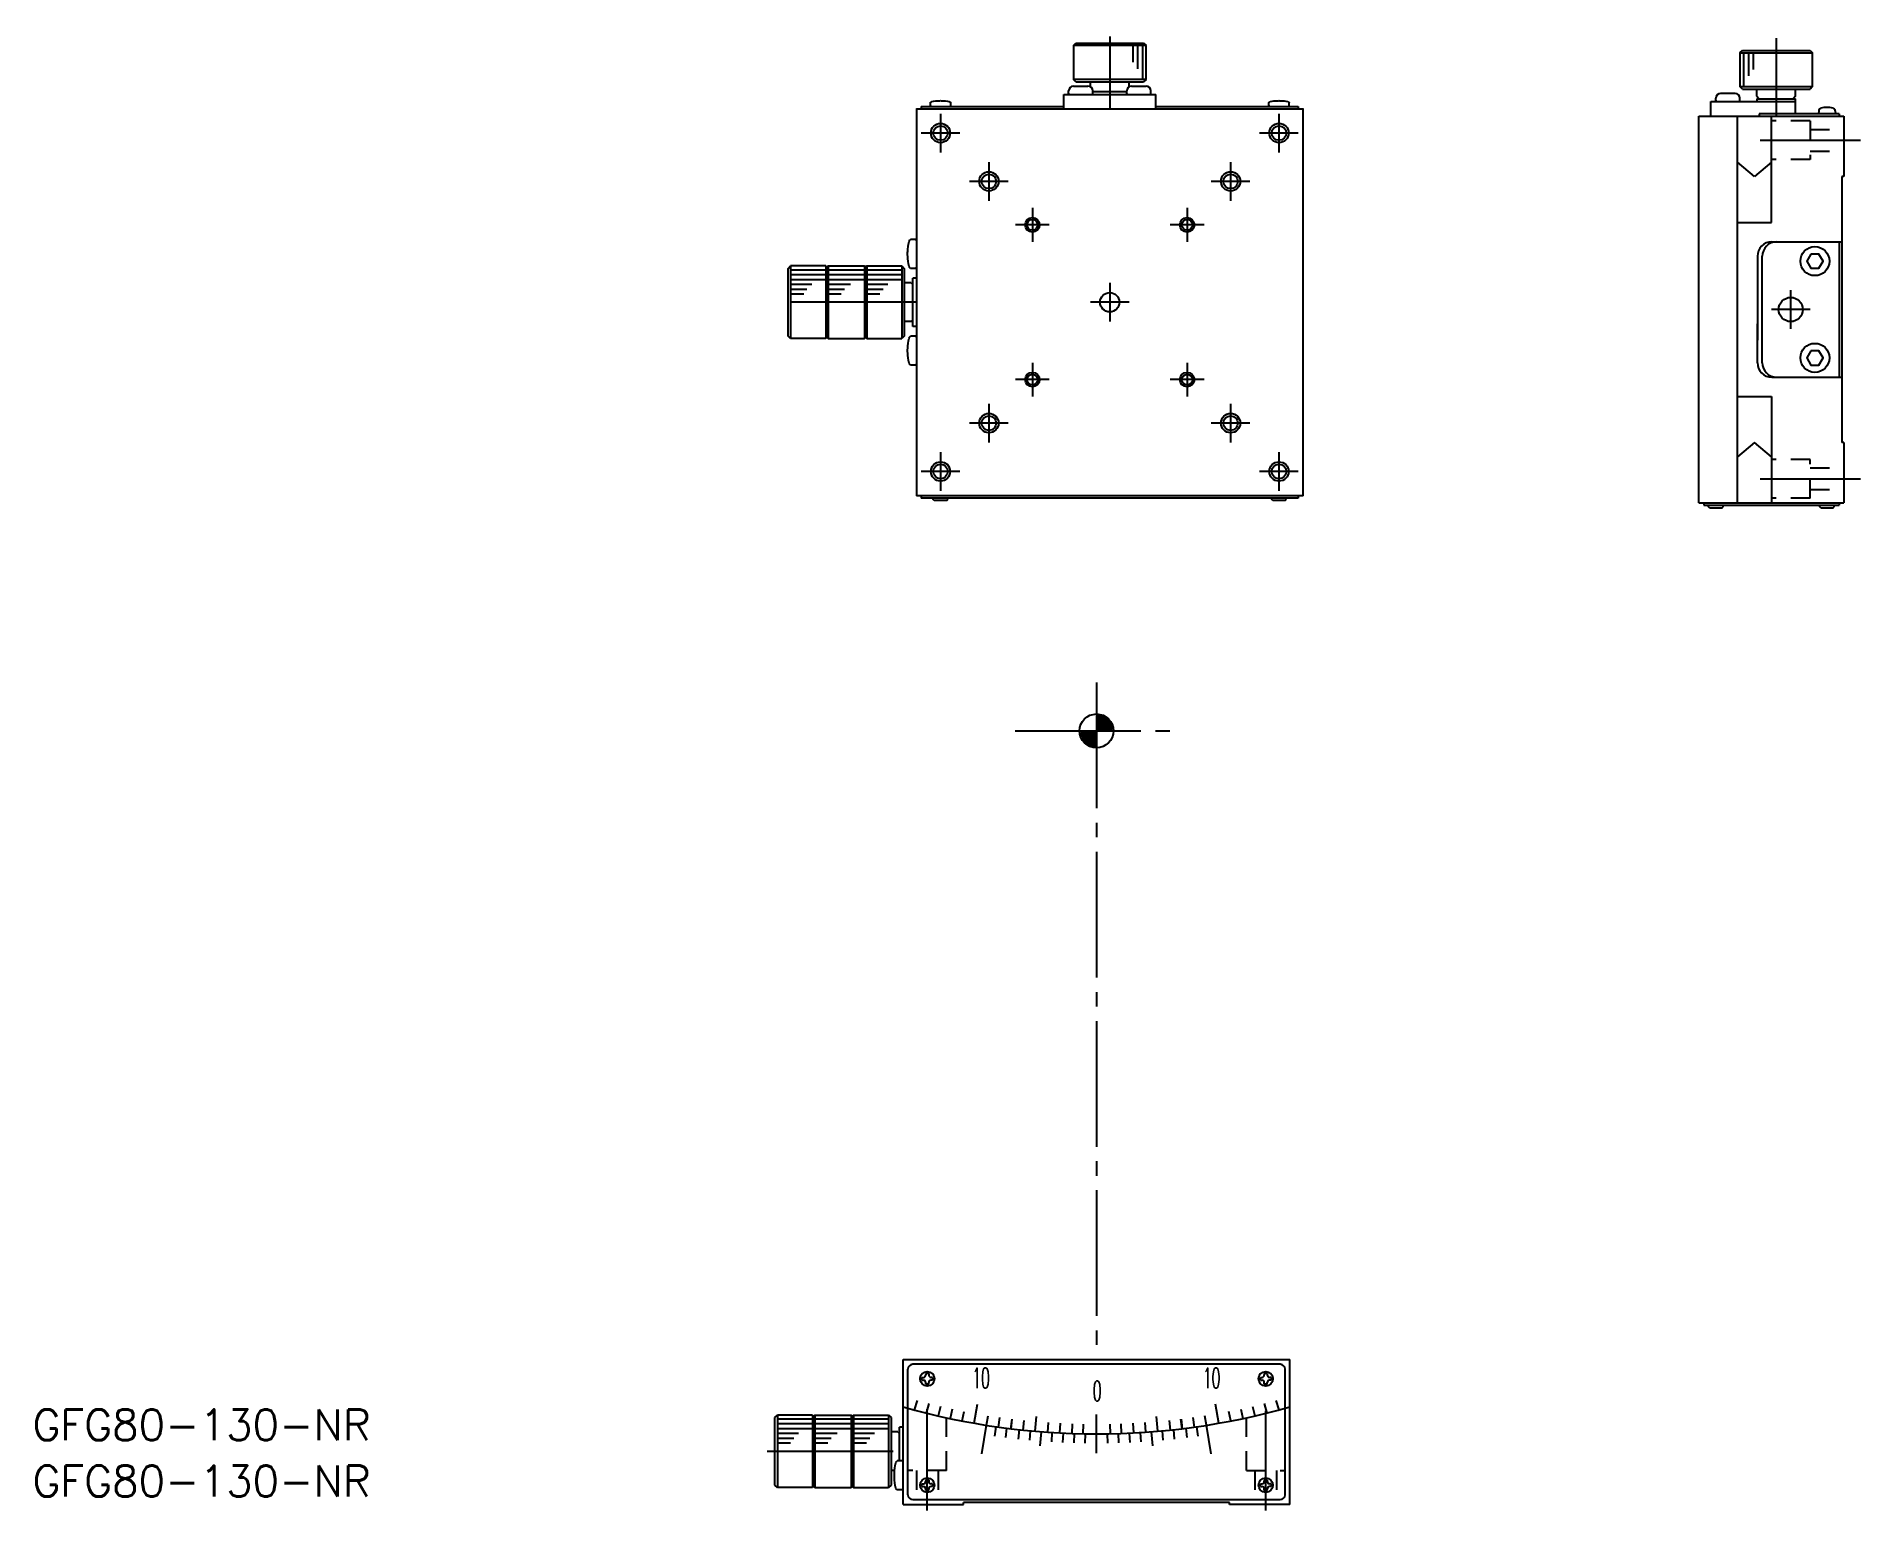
# Model space of a CAD drawing. Extents: x -25 to 164, y 114 to 267.
import ezdxf
from ezdxf.enums import TextEntityAlignment as Align

# ---------------------------------------------------------------- set-up
doc = ezdxf.new("R2010")
doc.units = 0
for name, pattern in [('CENTER', [17.5, 13, -1.5, 1.5, -1.5]), ('DASHED', [3.5, 2, -1.5]), ('DOT', [0.5, 0.25, -0.25])]:
    doc.linetypes.add(name, pattern=pattern)
doc.layers.get('0').update_dxf_attribs({"linetype": 'CONTINUOUS'})
doc.layers.add('CENTER', color=1, linetype='CENTER')
doc.styles.get("Standard").update_dxf_attribs({"font": 'txt.shx', "bigfont": '@extfont2.shx'})

msp = doc.modelspace()

# ---------------------------------------------------------------- linework, layer by layer
at = {"color": 7, "linetype": 'CONTINUOUS'}
for p, q in [((82.7, 265.7), (82.95, 265.95)), ((90.2, 265.7), (82.7, 265.7)), ((82.7, 265.7), (82.7, 262.2)), ((82.95, 265.95), (89.95, 265.95)), ((89.95, 265.95), (90.2, 265.7)), ((90.2, 262.2), (90.2, 265.7)), ((151.62, 264.95), (151.87, 265.2)), ((151.62, 264.95), (159.12, 264.95)), ((151.62, 264.95), (151.62, 261.45)), ((151.87, 265.2), (158.87, 265.2)), ((158.87, 265.2), (159.12, 264.95)), ((159.12, 261.45), (159.12, 264.95)), ((90.2, 262.2), (82.7, 262.2)), ((82.95, 261.95), (82.7, 262.2)), ((90.2, 262.2), (89.95, 261.95)), ((81.7, 259.15), (81.7, 260.65)), ((81.7, 260.65), (91.2, 260.65)), ((82.2, 260.75), (82.2, 261)), ((82.7, 261.5), (84.2, 261.5)), ((82.95, 261.95), (89.95, 261.95)), ((84.45, 261.43), (84.45, 261.95)), ((84.7, 260.75), (84.7, 261)), ((84.7, 260.95), (88.2, 260.95)), ((88.2, 260.75), (88.2, 261)), ((88.45, 261.43), (88.45, 261.95)), ((88.7, 261.5), (90.2, 261.5)), ((90.7, 260.75), (90.7, 261)), ((91.2, 259.15), (91.2, 260.65)), ((151.12, 260.75), (149.62, 260.75)), ((151.62, 261.45), (159.12, 261.45)), ((151.87, 261.2), (151.62, 261.45)), ((151.87, 261.2), (158.87, 261.2)), ((153.37, 260.45), (153.37, 261.2)), ((153.37, 260.45), (153.62, 260.2)), ((157.37, 260.45), (157.12, 260.2)), ((157.37, 260.45), (157.37, 261.2)), ((159.12, 261.45), (158.87, 261.2)), ((66.45, 259.2), (66.45, 219.14)), ((66.45, 259.15), (106.45, 259.15)), ((66.95, 259.4), (81.7, 259.4)), ((66.95, 259.4), (66.95, 259.15)), ((67.9, 259.8), (67.91, 259.81)), ((67.9, 259.5), (67.9, 259.8)), ((67.91, 259.81), (67.92, 259.83)), ((67.92, 259.83), (67.94, 259.85)), ((67.94, 259.85), (67.97, 259.86)), ((67.97, 259.86), (68.01, 259.88)), ((68.01, 259.88), (68.04, 259.9)), ((68.04, 259.9), (68.23, 259.94)), ((68.23, 259.94), (68.43, 259.97)), ((68.43, 259.97), (68.6, 259.98)), ((68.6, 259.98), (68.77, 259.99)), ((68.77, 259.99), (68.86, 259.99)), ((68.86, 259.99), (68.95, 260)), ((68.95, 260), (69.04, 259.99)), ((69.04, 259.99), (69.14, 259.99)), ((69.14, 259.99), (69.31, 259.98)), ((69.31, 259.98), (69.48, 259.97)), ((69.48, 259.97), (69.67, 259.94)), ((69.67, 259.94), (69.86, 259.9)), ((69.86, 259.9), (69.9, 259.88)), ((69.9, 259.88), (69.94, 259.86)), ((69.94, 259.86), (69.97, 259.85)), ((69.97, 259.85), (69.99, 259.83)), ((69.99, 259.83), (70, 259.81)), ((70, 259.81), (70, 259.8)), ((70, 259.5), (70, 259.8)), ((91.2, 259.4), (105.95, 259.4)), ((102.9, 259.8), (102.91, 259.81)), ((102.9, 259.5), (102.9, 259.8)), ((102.91, 259.81), (102.92, 259.83)), ((102.92, 259.83), (102.94, 259.85)), ((102.94, 259.85), (102.97, 259.86)), ((102.97, 259.86), (103.01, 259.88)), ((103.01, 259.88), (103.04, 259.9)), ((103.04, 259.9), (103.23, 259.94)), ((103.23, 259.94), (103.43, 259.97)), ((103.43, 259.97), (103.6, 259.98)), ((103.6, 259.98), (103.77, 259.99)), ((103.77, 259.99), (103.86, 259.99)), ((103.86, 259.99), (103.95, 260)), ((103.95, 260), (104.04, 259.99)), ((104.04, 259.99), (104.14, 259.99)), ((104.14, 259.99), (104.31, 259.98)), ((104.31, 259.98), (104.48, 259.97)), ((104.48, 259.97), (104.67, 259.94)), ((104.67, 259.94), (104.86, 259.9)), ((104.86, 259.9), (104.9, 259.88)), ((104.9, 259.88), (104.94, 259.86)), ((104.94, 259.86), (104.97, 259.85)), ((104.97, 259.85), (104.99, 259.83)), ((104.99, 259.83), (105, 259.81)), ((105, 259.81), (105, 259.8)), ((105, 259.5), (105, 259.8)), ((105.95, 259.4), (105.95, 259.15)), ((106.45, 219.14), (106.45, 259.2)), ((148.61, 259.9), (157.36, 259.9)), ((148.61, 258.4), (148.61, 259.9)), ((149.12, 260), (149.12, 260.25)), ((151.62, 260), (151.62, 260.25)), ((153.37, 260.2), (157.37, 260.2)), ((153.37, 260.2), (153.37, 259.9)), ((161.87, 258.65), (153.61, 258.65)), ((153.61, 258.65), (153.61, 258.4)), ((157.36, 258.65), (157.36, 259.9)), ((157.37, 259.9), (157.37, 260.2)), ((159.77, 258.95), (159.74, 258.65)), ((161.46, 258.94), (161.49, 258.65)), ((161.87, 258.65), (161.87, 258.4)), ((147.37, 218.4), (147.37, 258.4)), ((147.37, 258.4), (162.37, 258.4)), ((151.37, 218.4), (151.37, 258.4)), ((154.87, 247.4), (154.87, 258.4)), ((162.37, 258.4), (162.37, 252.15)), ((153.12, 252.15), (151.37, 253.65)), ((154.87, 253.65), (153.12, 252.15)), ((162.17, 252.15), (162.17, 224.65)), ((162.37, 252.15), (162.17, 252.15)), ((151.37, 247.4), (154.87, 247.4)), ((65.63, 245.17), (65.7, 245.44)), ((65.7, 245.44), (65.73, 245.5)), ((65.73, 245.5), (65.75, 245.55)), ((65.75, 245.55), (65.77, 245.59)), ((65.77, 245.59), (65.8, 245.62)), ((65.8, 245.62), (65.83, 245.64)), ((65.83, 245.64), (65.85, 245.65)), ((66.35, 245.65), (65.85, 245.65)), ((154.92, 245.4), (162.17, 245.4)), ((161.92, 231.4), (161.92, 245.4)), ((65.55, 244.28), (65.56, 244.41)), ((65.55, 244.15), (65.55, 244.28)), ((65.55, 244.01), (65.55, 244.15)), ((65.56, 243.88), (65.55, 244.01)), ((65.56, 244.41), (65.57, 244.65)), ((65.57, 243.64), (65.56, 243.88)), ((65.57, 244.65), (65.59, 244.9)), ((65.59, 243.4), (65.57, 243.64)), ((65.59, 244.9), (65.63, 245.17)), ((65.63, 243.12), (65.59, 243.4)), ((153.42, 243.9), (153.42, 235.23)), ((153.92, 236.08), (153.92, 243.9)), ((53.2, 242.65), (53.45, 242.9)), ((53.2, 235.65), (53.2, 242.65)), ((53.45, 242.9), (53.45, 235.4)), ((57.08, 242.9), (53.45, 242.9)), ((57.08, 242.9), (57.08, 235.4)), ((57.08, 242.9), (57.2, 242.77)), ((57.33, 242.9), (57.2, 242.77)), ((57.2, 242.77), (57.2, 235.52)), ((57.33, 242.9), (57.33, 235.4)), ((57.33, 242.9), (61.08, 242.9)), ((61.08, 242.9), (61.08, 235.4)), ((61.2, 242.77), (61.08, 242.9)), ((61.33, 242.9), (61.2, 242.77)), ((61.2, 235.52), (61.2, 242.77)), ((61.33, 242.9), (61.33, 235.4)), ((61.33, 242.9), (64.95, 242.9)), ((64.95, 242.9), (64.95, 235.4)), ((64.95, 242.9), (65.2, 242.65)), ((65.2, 242.65), (65.2, 235.65)), ((65.7, 242.85), (65.63, 243.12)), ((65.73, 242.79), (65.7, 242.85)), ((65.75, 242.74), (65.73, 242.79)), ((65.77, 242.7), (65.75, 242.74)), ((65.8, 242.67), (65.77, 242.7)), ((65.83, 242.65), (65.8, 242.67)), ((65.85, 242.65), (65.83, 242.65)), ((66.35, 242.65), (65.85, 242.65)), ((66.08, 236.65), (66.08, 241.65)), ((66.45, 241.65), (66.08, 241.65)), ((65.93, 241.15), (65.2, 241.15)), ((65.93, 241.15), (66.08, 241)), ((65.93, 237.15), (65.2, 237.15)), ((65.93, 237.15), (66.08, 237.3)), ((66.45, 236.65), (66.08, 236.65)), ((153.42, 232.9), (153.42, 236.93)), ((153.92, 232.9), (153.92, 236.08)), ((53.45, 235.4), (53.2, 235.65)), ((57.08, 235.4), (53.45, 235.4)), ((57.2, 235.52), (57.08, 235.4)), ((57.2, 235.52), (57.33, 235.4)), ((57.33, 235.4), (61.08, 235.4)), ((61.08, 235.4), (61.2, 235.52)), ((61.2, 235.52), (61.33, 235.4)), ((61.33, 235.4), (64.95, 235.4)), ((65.2, 235.65), (64.95, 235.4)), ((65.55, 234.28), (65.56, 234.41)), ((65.55, 234.15), (65.55, 234.28)), ((65.55, 234.01), (65.55, 234.15)), ((65.56, 233.88), (65.55, 234.01)), ((65.56, 234.41), (65.57, 234.65)), ((65.57, 234.65), (65.59, 234.9)), ((65.59, 234.9), (65.63, 235.17)), ((65.63, 235.17), (65.7, 235.44)), ((65.7, 235.44), (65.73, 235.5)), ((65.73, 235.5), (65.75, 235.55)), ((65.75, 235.55), (65.77, 235.59)), ((65.77, 235.59), (65.8, 235.62)), ((65.8, 235.62), (65.83, 235.64)), ((65.83, 235.64), (65.85, 235.65)), ((66.35, 235.65), (65.85, 235.65)), ((65.57, 233.64), (65.56, 233.88)), ((65.59, 233.4), (65.57, 233.64)), ((65.63, 233.12), (65.59, 233.4)), ((65.7, 232.85), (65.63, 233.12)), ((65.73, 232.79), (65.7, 232.85)), ((65.75, 232.74), (65.73, 232.79)), ((65.77, 232.7), (65.75, 232.74)), ((65.8, 232.67), (65.77, 232.7)), ((65.83, 232.65), (65.8, 232.67)), ((65.85, 232.65), (65.83, 232.65)), ((66.35, 232.65), (65.85, 232.65)), ((154.92, 231.4), (162.17, 231.4)), ((151.37, 229.4), (154.87, 229.4)), ((154.87, 229.4), (154.87, 218.4)), ((153.12, 224.65), (151.37, 223.15)), ((154.87, 223.15), (153.12, 224.65)), ((162.37, 224.65), (162.17, 224.65)), ((162.37, 224.65), (162.37, 218.4)), ((106.45, 219.14), (66.45, 219.14)), ((66.95, 219.14), (66.95, 218.89)), ((105.95, 218.89), (66.95, 218.89)), ((68.2, 218.74), (68.2, 218.89)), ((69.7, 218.74), (69.7, 218.89)), ((103.2, 218.74), (103.2, 218.89)), ((104.7, 218.74), (104.7, 218.89)), ((105.95, 219.14), (105.95, 218.89)), ((68.3, 218.64), (68.2, 218.74)), ((69.6, 218.64), (68.3, 218.64)), ((69.6, 218.64), (69.7, 218.74)), ((103.3, 218.64), (103.2, 218.74)), ((104.6, 218.64), (103.3, 218.64)), ((104.6, 218.64), (104.7, 218.74)), ((147.37, 218.4), (162.37, 218.4)), ((147.87, 218.4), (147.87, 218.15)), ((147.87, 218.15), (161.87, 218.15)), ((148.37, 218), (148.37, 218.15)), ((148.47, 217.9), (148.37, 218)), ((148.47, 217.9), (149.77, 217.9)), ((149.77, 217.9), (149.87, 218)), ((149.87, 218), (149.87, 218.15)), ((159.87, 218), (159.87, 218.15)), ((159.97, 217.9), (159.87, 218)), ((159.97, 217.9), (161.27, 217.9)), ((161.27, 217.9), (161.37, 218)), ((161.37, 218), (161.37, 218.15)), ((161.87, 218.4), (161.87, 218.15)), ((65.08, 114.82), (65.08, 129.82)), ((65.08, 129.82), (105.08, 129.82)), ((65.58, 115.82), (65.58, 128.82)), ((104.08, 129.32), (66.08, 129.32)), ((67.43, 128.37), (67.43, 128.22)), ((67.73, 128.37), (67.43, 128.37)), ((67.73, 128.37), (67.73, 128.22)), ((102.43, 128.37), (102.43, 128.22)), ((102.73, 128.37), (102.43, 128.37)), ((102.73, 128.37), (102.73, 128.22)), ((104.58, 115.82), (104.58, 128.82)), ((105.08, 114.82), (105.08, 129.82)), ((67.03, 127.97), (67.18, 127.97)), ((67.03, 127.67), (67.03, 127.97)), ((67.03, 127.67), (67.18, 127.67)), ((67.43, 127.27), (67.43, 127.42)), ((67.73, 127.27), (67.43, 127.27)), ((67.73, 127.27), (67.73, 127.42)), ((68.13, 127.97), (67.98, 127.97)), ((68.13, 127.67), (67.98, 127.67)), ((68.13, 127.97), (68.13, 127.67)), ((102.03, 127.97), (102.18, 127.97)), ((102.03, 127.67), (102.03, 127.97)), ((102.03, 127.67), (102.18, 127.67)), ((102.43, 127.27), (102.43, 127.42)), ((102.73, 127.27), (102.43, 127.27)), ((102.73, 127.27), (102.73, 127.42)), ((103.13, 127.97), (102.98, 127.97)), ((103.13, 127.67), (102.98, 127.67)), ((103.13, 127.97), (103.13, 127.67)), ((51.83, 123.82), (52.08, 124.07)), ((51.83, 116.82), (51.83, 123.82)), ((55.7, 124.07), (52.08, 124.07)), ((52.08, 124.07), (52.08, 116.57)), ((55.7, 124.07), (55.83, 123.95)), ((55.7, 124.07), (55.7, 116.57)), ((55.95, 124.07), (55.83, 123.95)), ((55.83, 123.95), (55.83, 116.7)), ((55.95, 124.07), (59.7, 124.07)), ((55.95, 124.07), (55.95, 116.57)), ((59.83, 123.95), (59.7, 124.07)), ((59.7, 124.07), (59.7, 116.57)), ((59.95, 124.07), (59.83, 123.95)), ((59.83, 116.7), (59.83, 123.95)), ((59.95, 124.07), (63.58, 124.07)), ((59.95, 124.07), (59.95, 116.57)), ((63.58, 124.07), (63.83, 123.82)), ((63.58, 124.07), (63.58, 116.57)), ((63.83, 123.82), (63.83, 116.82)), ((64.7, 119.32), (64.7, 122.82)), ((65.08, 122.82), (64.7, 122.82)), ((64.55, 122.32), (63.83, 122.32)), ((64.55, 122.32), (64.7, 122.17)), ((64.22, 118.57), (64.26, 118.85)), ((64.26, 118.85), (64.33, 119.12)), ((64.33, 119.12), (64.35, 119.18)), ((64.35, 119.18), (64.38, 119.23)), ((64.38, 119.23), (64.4, 119.27)), ((64.4, 119.27), (64.43, 119.3)), ((64.43, 119.3), (64.46, 119.31)), ((64.46, 119.31), (64.48, 119.32)), ((64.98, 119.32), (64.48, 119.32)), ((64.2, 118.32), (63.83, 118.32)), ((64.18, 118.08), (64.2, 118.33)), ((64.18, 117.95), (64.18, 118.08)), ((64.18, 117.82), (64.18, 117.95)), ((64.18, 117.69), (64.18, 117.82)), ((64.18, 117.56), (64.18, 117.69)), ((64.2, 117.32), (64.18, 117.56)), ((64.2, 118.33), (64.22, 118.57)), ((64.22, 117.07), (64.2, 117.32)), ((64.26, 116.79), (64.22, 117.07)), ((67.03, 116.97), (67.18, 116.97)), ((67.03, 116.67), (67.03, 116.97)), ((67.43, 117.37), (67.43, 117.22)), ((67.73, 117.37), (67.43, 117.37)), ((67.73, 117.37), (67.73, 117.22)), ((68.13, 116.97), (67.98, 116.97)), ((68.13, 116.97), (68.13, 116.67)), ((102.03, 116.97), (102.18, 116.97)), ((102.03, 116.67), (102.03, 116.97)), ((102.43, 117.37), (102.43, 117.22)), ((102.73, 117.37), (102.43, 117.37)), ((102.73, 117.37), (102.73, 117.22)), ((103.13, 116.97), (102.98, 116.97)), ((103.13, 116.97), (103.13, 116.67)), ((52.08, 116.57), (51.83, 116.82)), ((55.7, 116.57), (52.08, 116.57)), ((55.83, 116.7), (55.7, 116.57)), ((55.83, 116.7), (55.95, 116.57)), ((55.95, 116.57), (59.7, 116.57)), ((59.7, 116.57), (59.83, 116.7)), ((59.83, 116.7), (59.95, 116.57)), ((59.95, 116.57), (63.58, 116.57)), ((63.83, 116.82), (63.58, 116.57)), ((64.33, 116.52), (64.26, 116.79)), ((64.35, 116.47), (64.33, 116.52)), ((64.38, 116.41), (64.35, 116.47)), ((64.4, 116.38), (64.38, 116.41)), ((64.43, 116.34), (64.4, 116.38)), ((64.46, 116.33), (64.43, 116.34)), ((64.48, 116.32), (64.46, 116.33)), ((64.98, 116.32), (64.48, 116.32)), ((66.08, 115.32), (104.08, 115.32)), ((67.03, 116.67), (67.18, 116.67)), ((67.43, 116.27), (67.43, 116.42)), ((67.73, 116.27), (67.43, 116.27)), ((67.73, 116.27), (67.73, 116.42)), ((68.13, 116.67), (67.98, 116.67)), ((102.03, 116.67), (102.18, 116.67)), ((102.43, 116.27), (102.43, 116.42)), ((102.73, 116.27), (102.43, 116.27)), ((102.73, 116.27), (102.73, 116.42)), ((103.13, 116.67), (102.98, 116.67)), ((65.08, 114.82), (71.33, 114.82)), ((71.33, 114.82), (71.33, 115.02)), ((98.83, 115.02), (71.33, 115.02)), ((98.83, 114.82), (98.83, 115.02)), ((105.08, 114.82), (98.83, 114.82))]:
    msp.add_line(p, q, dxfattribs=at)
at = {"color": 3, "linetype": 'CONTINUOUS'}
for p, q in [((88.82, 265.7), (88.82, 263.97)), ((89.32, 265.7), (89.32, 263.3)), ((89.82, 265.7), (89.82, 262.2)), ((152, 264.95), (152, 261.45)), ((152.5, 264.95), (152.5, 262.55)), ((153, 264.95), (153, 263.22)), ((53.45, 242.51), (57.08, 242.51)), ((53.45, 242.01), (57.08, 242.01)), ((53.45, 241.51), (57.08, 241.51)), ((57.33, 242.51), (61.08, 242.51)), ((57.33, 242.01), (61.08, 242.01)), ((57.33, 241.51), (61.08, 241.51)), ((61.33, 242.51), (64.95, 242.51)), ((61.33, 242.01), (64.95, 242.01)), ((61.33, 241.51), (64.95, 241.51)), ((53.45, 241.01), (55.63, 241.01)), ((53.45, 240.51), (55.14, 240.51)), ((53.45, 240.01), (54.8, 240.01)), ((57.33, 241.01), (59.63, 241.01)), ((57.33, 240.51), (59.02, 240.51)), ((57.33, 240.01), (58.67, 240.01)), ((61.33, 241.01), (63.5, 241.01)), ((61.33, 240.51), (63.02, 240.51)), ((61.33, 240.01), (62.67, 240.01)), ((66.53, 125.56), (66.24, 124.6)), ((67.74, 125.25), (67.47, 124.28)), ((68.94, 124.96), (68.7, 123.99)), ((70.17, 124.69), (69.94, 123.71)), ((72.44, 123.23), (72.78, 125.2)), ((97.72, 123.23), (97.37, 125.2)), ((99.99, 124.69), (100.21, 123.71)), ((101.21, 124.96), (101.46, 123.99)), ((102.41, 125.25), (102.69, 124.28)), ((103.63, 125.56), (103.92, 124.6)), ((52.08, 123.68), (55.7, 123.68)), ((52.08, 123.18), (55.7, 123.18)), ((52.08, 122.68), (55.7, 122.68)), ((55.95, 123.68), (59.7, 123.68)), ((55.95, 123.18), (59.7, 123.18)), ((55.95, 122.68), (59.7, 122.68)), ((59.95, 123.68), (63.58, 123.68)), ((59.95, 123.18), (63.58, 123.18)), ((59.95, 122.68), (63.58, 122.68)), ((71.19, 123.46), (71.4, 124.44)), ((73.22, 120.05), (73.69, 123.02)), ((73.69, 123.02), (73.88, 124)), ((74.57, 121.89), (74.71, 122.86)), ((74.95, 122.83), (75.09, 123.82)), ((75.7, 121.74), (75.82, 122.71)), ((76.33, 123.66), (76.21, 122.66)), ((76.21, 122.66), (76.35, 123.65)), ((77.57, 123.52), (77.47, 122.52)), ((78.73, 122.4), (78.87, 123.92)), ((80.07, 123.3), (80, 122.3)), ((81.32, 123.22), (81.27, 122.22)), ((82.57, 123.17), (82.54, 122.16)), ((83.7, 123.13), (83.68, 122.13)), ((85.08, 120.12), (85.08, 124.12)), ((86.46, 123.13), (86.48, 122.13)), ((87.58, 123.17), (87.62, 122.16)), ((88.84, 123.22), (88.89, 122.22)), ((90.09, 123.3), (90.16, 122.3)), ((91.42, 122.4), (91.29, 123.92)), ((92.58, 123.52), (92.69, 122.52)), ((93.95, 122.66), (93.81, 123.65)), ((93.83, 123.66), (93.95, 122.66)), ((94.46, 121.74), (94.34, 122.71)), ((95.21, 122.83), (95.07, 123.82)), ((95.59, 121.89), (95.45, 122.86)), ((96.47, 123.02), (96.28, 124)), ((96.94, 120.05), (96.47, 123.02)), ((98.97, 123.46), (98.76, 124.44)), ((52.08, 122.18), (54.25, 122.18)), ((52.08, 121.68), (53.77, 121.68)), ((52.08, 121.18), (53.42, 121.18)), ((55.95, 122.18), (58.25, 122.18)), ((55.95, 121.68), (57.64, 121.68)), ((55.95, 121.18), (57.3, 121.18)), ((59.95, 122.18), (62.13, 122.18)), ((59.95, 121.68), (61.64, 121.68)), ((59.95, 121.18), (61.3, 121.18)), ((77.01, 121.59), (77.1, 122.56)), ((78.18, 121.47), (78.24, 122.44)), ((79.27, 120.88), (79.39, 122.34)), ((80.47, 121.29), (80.51, 122.26)), ((81.61, 121.22), (81.65, 122.2)), ((82.76, 121.18), (82.8, 122.16)), ((83.92, 121.15), (83.94, 122.13)), ((86.24, 121.15), (86.22, 122.13)), ((87.39, 121.18), (87.36, 122.16)), ((88.55, 121.22), (88.5, 122.2)), ((89.69, 121.29), (89.64, 122.26)), ((90.89, 120.88), (90.77, 122.34)), ((91.98, 121.47), (91.92, 122.44)), ((93.15, 121.59), (93.06, 122.56))]:
    msp.add_line(p, q, dxfattribs=at)
at = {"color": 3, "linetype": 'DASHED'}
for p, q in [((158.87, 257.9), (154.87, 257.9)), ((158.87, 257.9), (158.87, 253.9)), ((158.87, 257.02), (162.37, 257.02)), ((158.87, 254.77), (162.37, 254.77)), ((158.87, 253.9), (154.87, 253.9)), ((158.87, 222.9), (154.87, 222.9)), ((158.87, 218.9), (158.87, 222.9)), ((158.87, 222.02), (162.37, 222.02)), ((158.87, 218.9), (154.87, 218.9)), ((158.87, 219.77), (162.37, 219.77)), ((69.58, 118.32), (69.58, 123.79)), ((100.58, 118.32), (100.58, 123.79)), ((69.58, 118.32), (65.58, 118.32)), ((66.45, 118.32), (66.45, 114.82)), ((68.7, 118.32), (68.7, 114.82)), ((100.58, 118.32), (104.58, 118.32)), ((101.45, 118.32), (101.45, 114.82)), ((103.7, 118.32), (103.7, 114.82))]:
    msp.add_line(p, q, dxfattribs=at)
at = {"color": 7, "linetype": 'DOT'}
for p, q in [((65.58, 118.32), (65.58, 124.78)), ((104.58, 118.32), (104.58, 124.78))]:
    msp.add_line(p, q, dxfattribs=at)
at = {"color": 7, "linetype": 'CONTINUOUS'}
for points in [[(158.94, 244.13), (158.52, 243.4), (158.94, 242.66), (159.79, 242.66), (160.22, 243.4), (159.79, 244.13)], [(158.94, 234.13), (158.52, 233.4), (158.94, 232.66), (159.79, 232.66), (160.22, 233.4), (159.79, 234.13)]]:
    msp.add_lwpolyline(points, close=True, dxfattribs=at)
at = {"color": 3, "linetype": 'CONTINUOUS'}
for centre, radius in [((68.95, 256.65), 1), ((103.95, 256.65), 1), ((73.95, 251.65), 1), ((98.95, 251.65), 1), ((78.45, 247.15), 0.75), ((94.45, 247.15), 0.75), ((78.45, 231.15), 0.75), ((94.45, 231.15), 0.75), ((73.95, 226.65), 1), ((98.95, 226.65), 1), ((68.95, 221.65), 1), ((103.95, 221.65), 1)]:
    msp.add_circle(centre, radius, dxfattribs=at)
at = {"color": 7, "linetype": 'CONTINUOUS'}
for centre, radius in [((68.95, 256.65), 0.75), ((103.95, 256.65), 0.75), ((73.95, 251.65), 0.75), ((98.95, 251.65), 0.75), ((78.45, 247.15), 0.55), ((94.45, 247.15), 0.55), ((159.37, 243.4), 1.5), ((86.45, 239.15), 1), ((156.87, 238.4), 1.25), ((159.37, 233.4), 1.5), ((78.45, 231.15), 0.55), ((94.45, 231.15), 0.55), ((73.95, 226.65), 0.75), ((98.95, 226.65), 0.75), ((68.95, 221.65), 0.75), ((103.95, 221.65), 0.75), ((85.08, 194.82), 1.75), ((67.58, 127.82), 0.75), ((102.58, 127.82), 0.75), ((67.58, 116.82), 0.75), ((102.58, 116.82), 0.75)]:
    msp.add_circle(centre, radius, dxfattribs=at)
for centre, radius, start, end in [((82.7, 261), 0.5, 90, 180), ((82.3, 260.75), 0.1, 180, 270), ((84.2, 261), 0.5, 0, 90), ((84.6, 260.75), 0.1, 270, 0), ((88.7, 261), 0.5, 90, 180), ((88.3, 260.75), 0.1, 180, 270), ((90.2, 261), 0.5, 0, 90), ((90.6, 260.75), 0.1, 270, 0), ((149.62, 260.25), 0.5, 90, 180), ((151.12, 260.25), 0.5, 0, 90), ((68, 259.5), 0.1, 180, 270), ((69.9, 259.5), 0.1, 270, 0), ((103, 259.5), 0.1, 180, 270), ((104.9, 259.5), 0.1, 270, 0), ((149.22, 260), 0.1, 180, 270), ((151.52, 260), 0.1, 270, 0), ((160.06, 258.92), 0.29, 106.5873, 175), ((160.61, 257.05), 2.25, 73.6123, 106.5873), ((161.17, 258.92), 0.3, 5, 73.6123), ((66.35, 245.55), 0.1, 0, 90), ((154.92, 243.9), 1.5, 90, 180), ((155.42, 243.9), 1.5, 90, 180), ((66.35, 242.75), 0.1, 270, 0), ((66.35, 235.55), 0.1, 0, 90), ((66.35, 232.75), 0.1, 270, 0), ((154.92, 232.9), 1.5, 180, 270), ((155.42, 232.9), 1.5, 180, 270), ((85.08, 194.82), 1.6, 0, 90), ((85.08, 194.82), 1.45, 0, 90), ((85.08, 194.82), 1.6, 180, 270), ((85.08, 194.82), 1.45, 180, 270), ((85.08, 194.82), 1.3, 180, 270), ((85.08, 194.82), 1.15, 180, 270), ((85.08, 194.82), 1, 180, 270), ((85.08, 194.82), 0.85, 180, 270), ((85.08, 194.82), 0.7, 180, 270), ((85.08, 194.82), 0.55, 180, 270), ((85.08, 194.82), 0.4, 180, 270), ((85.08, 194.82), 0.25, 180, 270), ((85.08, 194.82), 1.3, 0, 90), ((85.08, 194.82), 1.15, 0, 90), ((85.08, 194.82), 1, 0, 90), ((85.08, 194.82), 0.85, 0, 90), ((85.08, 194.82), 0.7, 0, 90), ((85.08, 194.82), 0.55, 0, 90), ((85.08, 194.82), 0.4, 0, 90), ((85.08, 194.82), 0.25, 0, 90), ((66.08, 128.82), 0.5, 90, 180), ((104.08, 128.82), 0.5, 0, 90), ((67.18, 128.22), 0.25, 270, 0), ((67.18, 127.42), 0.25, 0, 90), ((67.98, 128.22), 0.25, 180, 270), ((67.98, 127.42), 0.25, 90, 180), ((102.18, 128.22), 0.25, 270, 0), ((102.18, 127.42), 0.25, 0, 90), ((102.98, 128.22), 0.25, 180, 270), ((102.98, 127.42), 0.25, 90, 180), ((64.98, 119.22), 0.1, 0, 90), ((67.18, 117.22), 0.25, 270, 0), ((67.98, 117.22), 0.25, 180, 270), ((102.18, 117.22), 0.25, 270, 0), ((102.98, 117.22), 0.25, 180, 270), ((64.98, 116.42), 0.1, 270, 0), ((66.08, 115.82), 0.5, 180, 270), ((67.18, 116.42), 0.25, 0, 90), ((67.98, 116.42), 0.25, 90, 180), ((102.18, 116.42), 0.25, 0, 90), ((102.98, 116.42), 0.25, 90, 180), ((104.08, 115.82), 0.5, 270, 0)]:
    msp.add_arc(centre, radius, start, end, dxfattribs=at)
at = {"color": 3, "linetype": 'CONTINUOUS'}
msp.add_arc((85.08, 194.92), 72.8, 254.0546, 285.9454, dxfattribs=at)
at = {"layer": 'CENTER', "color": 1, "linetype": 'CENTER'}
for p, q in [((86.45, 266.64), (86.45, 259.15)), ((155.37, 266.47), (155.37, 258.4)), ((68.95, 258.65), (68.95, 254.65)), ((103.95, 258.65), (103.95, 254.65)), ((70.95, 256.65), (66.95, 256.65)), ((105.95, 256.65), (101.95, 256.65)), ((153.7, 255.9), (164.09, 255.9)), ((73.95, 253.65), (73.95, 249.65)), ((98.95, 253.65), (98.95, 249.65)), ((75.95, 251.65), (71.95, 251.65)), ((100.95, 251.65), (96.95, 251.65)), ((80.2, 247.15), (76.7, 247.15)), ((78.45, 248.9), (78.45, 245.4)), ((96.2, 247.15), (92.7, 247.15)), ((94.45, 248.9), (94.45, 245.4)), ((86.45, 241.15), (86.45, 237.15)), ((156.87, 236.4), (156.87, 240.4)), ((66.45, 239.15), (52.07, 239.15)), ((88.45, 239.15), (84.45, 239.15)), ((158.87, 238.4), (154.87, 238.4)), ((78.45, 232.9), (78.45, 229.4)), ((94.45, 232.9), (94.45, 229.4)), ((80.2, 231.15), (76.7, 231.15)), ((96.2, 231.15), (92.7, 231.15)), ((73.95, 228.65), (73.95, 224.65)), ((98.95, 228.65), (98.95, 224.65)), ((75.95, 226.65), (71.95, 226.65)), ((100.95, 226.65), (96.95, 226.65)), ((68.95, 223.65), (68.95, 219.65)), ((103.95, 223.65), (103.95, 219.65)), ((70.95, 221.65), (66.95, 221.65)), ((105.95, 221.65), (101.95, 221.65)), ((153.7, 220.9), (164.09, 220.9)), ((85.08, 199.82), (85.08, 129.82)), ((76.67, 194.82), (93.49, 194.82)), ((67.58, 114.2), (67.58, 124.67)), ((102.58, 114.2), (102.58, 124.49)), ((51.04, 120.32), (65.08, 120.32))]:
    msp.add_line(p, q, dxfattribs=at)

# ---------------------------------------------------------------- texts
at = {"color": 7, "width": 0.5}
for p in [(72.24, 126.22), (96.09, 126.22)]:
    msp.add_text('10', height=2.1, dxfattribs=at).set_placement(p, align=Align.BOTTOM_LEFT)
at = {"color": 7, "text_generation_flag": 2, "width": 0.5}
msp.add_text('0', height=2.1, dxfattribs=at).set_placement((85.59, 124.89), align=Align.BOTTOM_LEFT)
at = {"color": 7}
for p in [(-24.95, 121.46), (-24.95, 115.64)]:
    msp.add_text('GFG80-130-NR', height=3.2, dxfattribs=at).set_placement(p)

doc.saveas('drawing.dxf')
